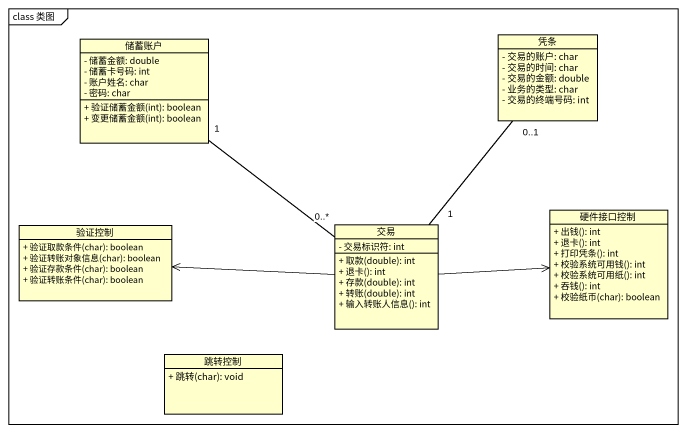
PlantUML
@startuml
mainframe class 类图
hide circle
hide empty members
skinparam classAttributeIconSize 0
class 储蓄账户 {
  - 储蓄金额: double
  - 储蓄卡号码: int
  - 账户姓名: char
  - 密码: char
  + 验证储蓄金额(int): boolean
  + 变更储蓄金额(int): boolean
}
class 凭条 {
  - 交易的账户: char
  - 交易的时间: char
  - 交易的金额: double
  - 业务的类型: char
  - 交易的终端号码: int
}
class 验证控制 {
  + 验证取款条件(char): boolean
  + 验证转账对象信息(char): boolean
  + 验证存款条件(char): boolean
  + 验证转账条件(char): boolean
}
class 交易 {
  - 交易标识符: int
  + 取款(double): int
  + 退卡(): int
  + 存款(double): int
  + 转账(double): int
  + 输入转账人信息(): int
}
class 硬件接口控制 {
  + 出钱(): int
  + 退卡(): int
  + 打印凭条(): int
  + 校验系统可用钱(): int
  + 校验系统可用纸(): int
  + 吞钱(): int
  + 校验纸币(char): boolean
}
class 跳转控制 {
  + 跳转(char): void
}
储蓄账户 "1" -- "0..*" 交易
交易 "1" -up- "0..1" 凭条
交易 -left-> 验证控制
交易 -right-> 硬件接口控制
@enduml
